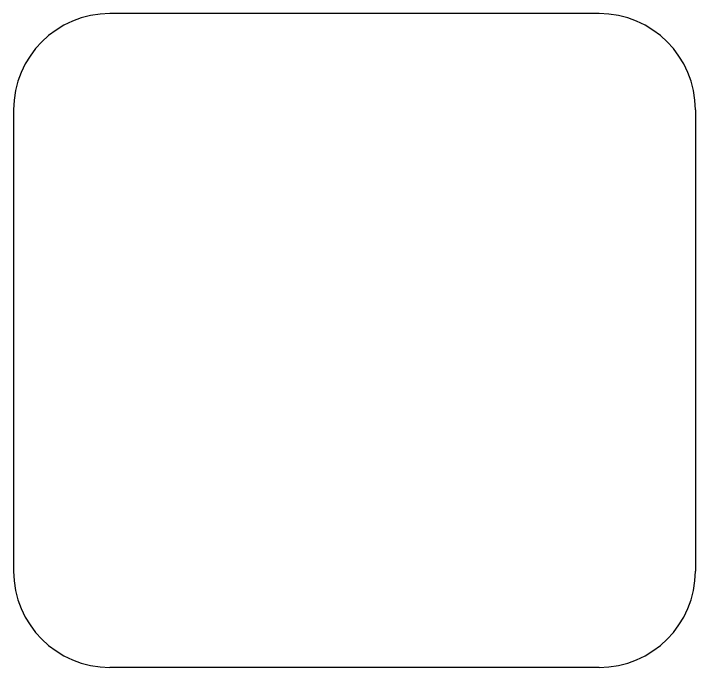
# Model space of a CAD drawing. Header units: millimetres. Extents: x -10 to 277, y -95 to 18.
# Drawn here: x 211.72 to 226.43, y -83.25 to -69.15 of the extents above; entities that cross this region are included whole.
import ezdxf

# ---------------------------------------------------------------- set-up
doc = ezdxf.new("R2010")
doc.units = ezdxf.units.MM
doc.header["$MEASUREMENT"] = 0
doc.layers.add('Edge.Cuts', color=53, linetype='CONTINUOUS')

msp = doc.modelspace()

# ---------------------------------------------------------------- linework, layer by layer
at = {"layer": 'Edge.Cuts', "linetype": 'Continuous'}
for p, q in [((224.35, -69.15), (213.799999, -69.15)), ((224.35, -69.15), (213.799999, -69.15)), ((211.725, -71.225), (211.725, -81.175001)), ((211.725, -71.225), (211.725, -81.175001)), ((226.425, -71.225), (226.425, -81.175)), ((226.425, -71.225), (226.425, -81.175)), ((224.35, -83.25), (213.8, -83.25)), ((224.35, -83.25), (213.8, -83.25))]:
    msp.add_line(p, q, dxfattribs=at)
at = {"layer": 'Edge.Cuts'}
for centre, start, end in [((213.8, -71.225), 90.0000276, 180), ((213.8, -71.225), 90.0000276, 180), ((224.35, -71.225), 0, 90), ((224.35, -71.225), 0, 90), ((213.8, -81.175), 180.0000276, 270), ((213.8, -81.175), 180.0000276, 270), ((224.35, -81.175), 270, 0), ((224.35, -81.175), 270, 0)]:
    msp.add_arc(centre, 2.075, start, end, dxfattribs=at)

doc.saveas('drawing.dxf')
